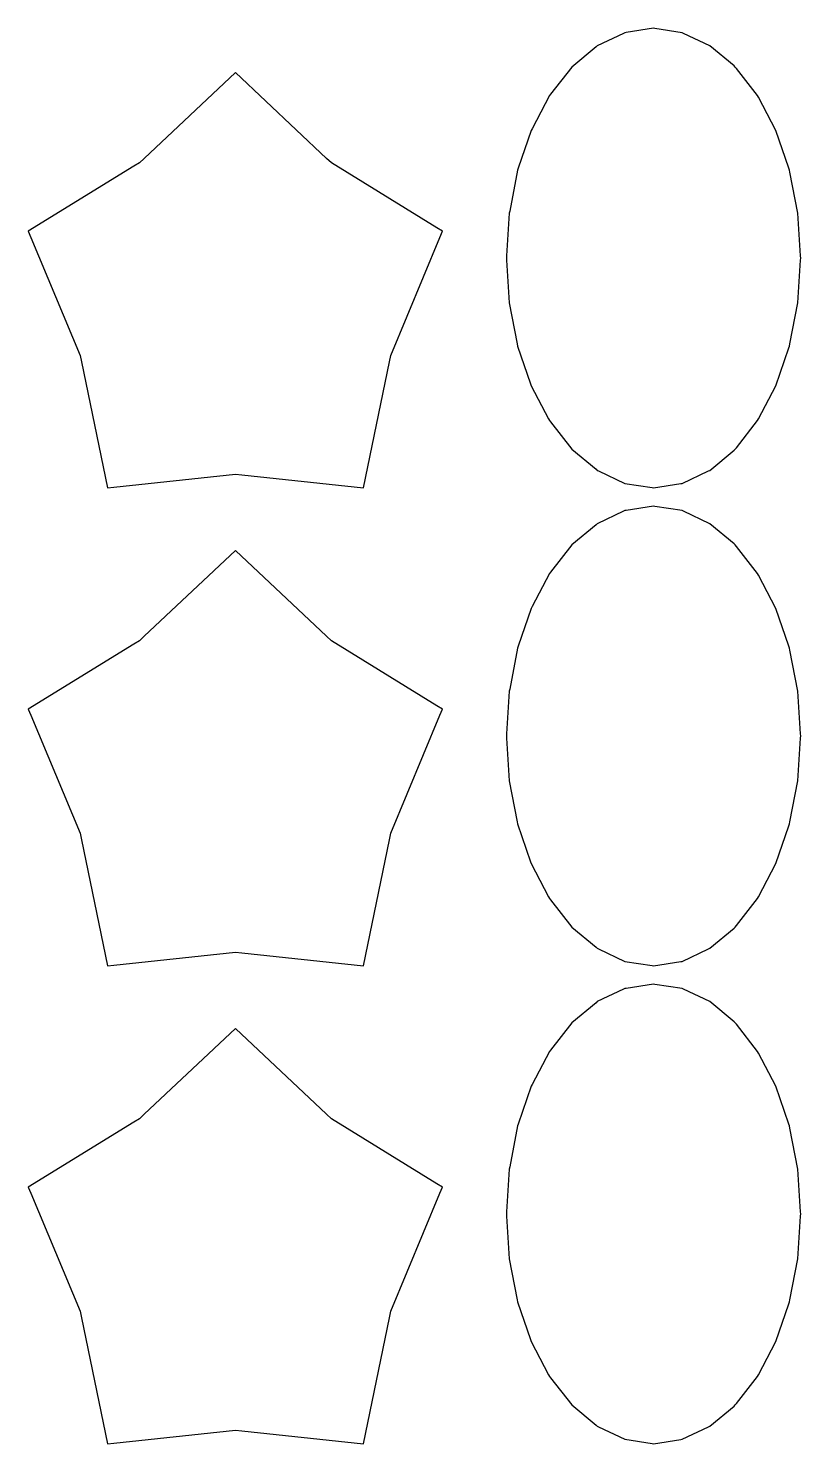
# Model space of a CAD drawing. Header units: metres. Extents: x -43 to 43, y -79 to 79.
import ezdxf

# ---------------------------------------------------------------- set-up
doc = ezdxf.new("R2010")
doc.units = ezdxf.units.M

msp = doc.modelspace()

# ---------------------------------------------------------------- linework, layer by layer
at = {"layer": 'L1'}
for p, q in [((23.411, 78.744), (20.47301, 77.351)), ((23.564, 78.817), (23.411, 78.744)), ((23.72301, 78.841), (23.564, 78.817)), ((26.77901, 79.311), (23.72301, 78.841)), ((26.938, 79.287), (26.77901, 79.311)), ((29.995, 78.817), (26.938, 79.287)), ((30.14799, 78.744), (29.995, 78.817)), ((33.086, 77.351), (30.14799, 78.744)), ((20.332, 77.233), (17.62399, 74.972)), ((20.47301, 77.351), (20.332, 77.233)), ((35.79401, 75.089), (33.086, 77.351)), ((17.62399, 74.972), (15.24899, 71.92799)), ((35.935, 74.972), (35.79401, 75.089)), ((36.05901, 74.813), (35.935, 74.972)), ((38.433, 71.769), (36.05901, 74.813)), ((-20.064, 74.34599), (-30.286, 64.731)), ((-9.842003, 64.731), (-20.064, 74.34599)), ((15.12601, 71.769), (13.17799, 68.061)), ((15.24899, 71.92799), (15.12601, 71.769)), ((38.534, 71.577), (38.433, 71.769)), ((40.483, 67.868), (38.534, 71.577)), ((13.076, 67.868), (11.628, 63.63499)), ((13.17799, 68.061), (13.076, 67.868)), ((41.931, 63.63499), (40.483, 67.868)), ((-31.432, 63.85201), (-43.262, 56.571)), ((-30.817, 64.231), (-31.432, 63.85201)), ((-30.286, 64.731), (-30.817, 64.231)), ((-9.310997, 64.231), (-9.842003, 64.731)), ((2.517998, 56.94901), (-9.310997, 64.231)), ((11.628, 63.63499), (11.553, 63.41499)), ((42.006, 63.41499), (41.931, 63.63499)), ((11.553, 63.41499), (10.662, 58.823)), ((42.052, 63.17599), (42.006, 63.41499)), ((42.94299, 58.584), (42.052, 63.17599)), ((10.662, 58.823), (10.616, 58.584)), ((10.616, 58.584), (10.314, 53.80901)), ((43.245, 53.80901), (42.94299, 58.584)), ((-43.262, 56.571), (-42.975, 55.883)), ((-42.975, 55.883), (-37.462, 42.661)), ((-2.666, 42.661), (2.846001, 55.883)), ((3.133003, 56.571), (2.517998, 56.94901)), ((2.846001, 55.883), (3.133003, 56.571)), ((10.314, 53.80901), (10.298, 53.561)), ((10.298, 53.561), (10.314, 53.313)), ((10.314, 53.313), (10.616, 48.53799)), ((42.94299, 48.53799), (43.245, 53.313)), ((43.261, 53.561), (43.245, 53.80901)), ((43.245, 53.313), (43.261, 53.561)), ((10.616, 48.53799), (11.507, 43.946)), ((42.052, 43.946), (42.94299, 48.53799)), ((11.507, 43.946), (11.553, 43.707)), ((11.553, 43.707), (13.00101, 39.474)), ((40.483, 39.254), (41.931, 43.487)), ((41.931, 43.487), (42.006, 43.707)), ((42.006, 43.707), (42.052, 43.946)), ((-37.462, 42.661), (-37.31, 41.927)), ((-37.31, 41.927), (-34.4, 27.81)), ((-5.726997, 27.81), (-2.817001, 41.927)), ((-2.817001, 41.927), (-2.666, 42.661)), ((13.00101, 39.474), (13.076, 39.254)), ((13.076, 39.254), (15.02499, 35.54601)), ((38.534, 35.54601), (40.483, 39.254)), ((15.02499, 35.54601), (15.12601, 35.353)), ((15.12601, 35.353), (15.24899, 35.194)), ((15.24899, 35.194), (17.62399, 32.14999)), ((36.05901, 32.30901), (38.433, 35.353)), ((38.433, 35.353), (38.534, 35.54601)), ((17.62399, 32.14999), (20.332, 29.88901)), ((33.086, 29.771), (35.79401, 32.033)), ((35.79401, 32.033), (35.935, 32.14999)), ((35.935, 32.14999), (36.05901, 32.30901)), ((-33.692, 27.88499), (-20.064, 29.328)), ((-20.064, 29.328), (-19.356, 29.25301)), ((-19.356, 29.25301), (-5.726997, 27.81)), ((20.332, 29.88901), (20.47301, 29.771)), ((20.47301, 29.771), (20.62601, 29.69901)), ((20.62601, 29.69901), (23.564, 28.30499)), ((29.995, 28.30499), (32.933, 29.69901)), ((32.933, 29.69901), (33.086, 29.771)), ((-34.4, 27.81), (-33.692, 27.88499)), ((23.564, 28.30499), (26.621, 27.83501)), ((26.621, 27.83501), (26.77901, 27.81)), ((26.77901, 27.81), (29.836, 28.28101)), ((29.836, 28.28101), (29.995, 28.30499)), ((26.77901, 25.75), (23.72301, 25.28)), ((26.938, 25.726), (26.77901, 25.75)), ((29.995, 25.256), (26.938, 25.726)), ((23.411, 25.183), (20.47301, 23.78999)), ((23.564, 25.256), (23.411, 25.183)), ((23.72301, 25.28), (23.564, 25.256)), ((30.14799, 25.183), (29.995, 25.256)), ((33.086, 23.78999), (30.14799, 25.183)), ((20.332, 23.672), (17.62399, 21.411)), ((20.47301, 23.78999), (20.332, 23.672)), ((35.79401, 21.528), (33.086, 23.78999)), ((-20.064, 20.785), (-30.286, 11.17)), ((-9.842003, 11.17), (-20.064, 20.785)), ((17.62399, 21.411), (15.24899, 18.367)), ((35.935, 21.411), (35.79401, 21.528)), ((36.05901, 21.252), (35.935, 21.411)), ((38.433, 18.20799), (36.05901, 21.252)), ((15.12601, 18.20799), (13.17799, 14.5)), ((15.24899, 18.367), (15.12601, 18.20799)), ((38.534, 18.01601), (38.433, 18.20799)), ((40.483, 14.30701), (38.534, 18.01601)), ((13.076, 14.30701), (11.628, 10.074)), ((13.17799, 14.5), (13.076, 14.30701)), ((41.931, 10.074), (40.483, 14.30701)), ((-30.286, 11.17), (-30.817, 10.67)), ((-9.310997, 10.67), (-9.842003, 11.17)), ((-31.432, 10.291), (-43.262, 3.010002)), ((-30.817, 10.67), (-31.432, 10.291)), ((2.517998, 3.388), (-9.310997, 10.67)), ((11.553, 9.853996), (10.662, 5.262001)), ((11.628, 10.074), (11.553, 9.853996)), ((42.006, 9.853996), (41.931, 10.074)), ((42.052, 9.614998), (42.006, 9.853996)), ((42.94299, 5.023003), (42.052, 9.614998)), ((10.616, 5.023003), (10.314, 0.248001)), ((10.662, 5.262001), (10.616, 5.023003)), ((43.245, 0.248001), (42.94299, 5.023003)), ((3.133003, 3.010002), (2.517998, 3.388)), ((-43.262, 3.010002), (-42.975, 2.321999)), ((-42.975, 2.321999), (-37.462, -10.9)), ((-2.666, -10.9), (2.846001, 2.321999)), ((2.846001, 2.321999), (3.133003, 3.010002)), ((10.314, 0.248001), (10.298, 0)), ((10.298, 0), (10.314, -0.248001)), ((43.261, 0), (43.245, 0.248001)), ((43.245, -0.248001), (43.261, 0)), ((10.314, -0.248001), (10.616, -5.023003)), ((42.94299, -5.023003), (43.245, -0.248001)), ((10.616, -5.023003), (11.507, -9.614998)), ((42.052, -9.614998), (42.94299, -5.023003)), ((-37.462, -10.9), (-37.31, -11.634)), ((-2.817001, -11.634), (-2.666, -10.9)), ((11.507, -9.614998), (11.553, -9.853996)), ((11.553, -9.853996), (13.00101, -14.087)), ((40.483, -14.307), (41.931, -10.074)), ((41.931, -10.074), (42.006, -9.853996)), ((42.006, -9.853996), (42.052, -9.614998)), ((-37.31, -11.634), (-34.4, -25.751)), ((-5.726997, -25.751), (-2.817001, -11.634)), ((13.00101, -14.087), (13.076, -14.307)), ((13.076, -14.307), (15.02499, -18.016)), ((38.534, -18.016), (40.483, -14.307)), ((15.02499, -18.016), (15.12601, -18.208)), ((15.12601, -18.208), (15.24899, -18.367)), ((15.24899, -18.367), (17.62399, -21.411)), ((36.05901, -21.252), (38.433, -18.208)), ((38.433, -18.208), (38.534, -18.016)), ((17.62399, -21.411), (20.332, -23.672)), ((33.086, -23.79), (35.79401, -21.528)), ((35.79401, -21.528), (35.935, -21.411)), ((35.935, -21.411), (36.05901, -21.252)), ((20.332, -23.672), (20.47301, -23.79)), ((20.47301, -23.79), (20.62601, -23.862)), ((32.933, -23.862), (33.086, -23.79)), ((-33.692, -25.676), (-20.064, -24.233)), ((-20.064, -24.233), (-19.356, -24.308)), ((-19.356, -24.308), (-5.726997, -25.751)), ((20.62601, -23.862), (23.564, -25.256)), ((23.564, -25.256), (26.621, -25.727)), ((26.77901, -25.751), (29.836, -25.28)), ((29.836, -25.28), (29.995, -25.256)), ((29.995, -25.256), (32.933, -23.862)), ((-34.4, -25.751), (-33.692, -25.676)), ((26.621, -25.727), (26.77901, -25.751)), ((23.411, -28.378), (20.47301, -29.771)), ((23.564, -28.305), (23.411, -28.378)), ((23.72301, -28.281), (23.564, -28.305)), ((26.77901, -27.811), (23.72301, -28.281)), ((26.938, -27.835), (26.77901, -27.811)), ((29.995, -28.305), (26.938, -27.835)), ((30.14799, -28.378), (29.995, -28.305)), ((33.086, -29.771), (30.14799, -28.378)), ((20.332, -29.889), (17.62399, -32.15)), ((20.47301, -29.771), (20.332, -29.889)), ((35.79401, -32.033), (33.086, -29.771)), ((-20.064, -32.776), (-30.286, -42.391)), ((-9.842003, -42.391), (-20.064, -32.776)), ((17.62399, -32.15), (15.24899, -35.194)), ((35.935, -32.15), (35.79401, -32.033)), ((36.05901, -32.309), (35.935, -32.15)), ((38.433, -35.353), (36.05901, -32.309)), ((15.12601, -35.353), (13.17799, -39.062)), ((15.24899, -35.194), (15.12601, -35.353)), ((38.534, -35.545), (38.433, -35.353)), ((40.483, -39.254), (38.534, -35.545)), ((13.076, -39.254), (11.628, -43.487)), ((13.17799, -39.062), (13.076, -39.254)), ((41.931, -43.487), (40.483, -39.254)), ((-30.286, -42.391), (-30.817, -42.891)), ((-9.310997, -42.891), (-9.842003, -42.391)), ((-31.432, -43.27), (-43.262, -50.551)), ((-30.817, -42.891), (-31.432, -43.27)), ((2.517998, -50.173), (-9.310997, -42.891)), ((11.553, -43.707), (10.662, -48.299)), ((11.628, -43.487), (11.553, -43.707)), ((42.006, -43.707), (41.931, -43.487)), ((42.052, -43.946), (42.006, -43.707)), ((42.94299, -48.538), (42.052, -43.946)), ((10.616, -48.538), (10.314, -53.313)), ((10.662, -48.299), (10.616, -48.538)), ((43.245, -53.313), (42.94299, -48.538)), ((-43.262, -50.551), (-42.975, -51.239)), ((3.133003, -50.551), (2.517998, -50.173)), ((2.846001, -51.239), (3.133003, -50.551)), ((-42.975, -51.239), (-37.462, -64.46201)), ((-2.666, -64.46201), (2.846001, -51.239)), ((10.314, -53.313), (10.298, -53.561)), ((10.298, -53.561), (10.314, -53.809)), ((10.314, -53.809), (10.616, -58.584)), ((42.94299, -58.584), (43.245, -53.809)), ((43.261, -53.561), (43.245, -53.313)), ((43.245, -53.809), (43.261, -53.561)), ((10.616, -58.584), (11.507, -63.176)), ((42.052, -63.176), (42.94299, -58.584)), ((11.507, -63.176), (11.553, -63.415)), ((11.553, -63.415), (13.00101, -67.64799)), ((41.931, -63.635), (42.006, -63.415)), ((42.006, -63.415), (42.052, -63.176)), ((-37.462, -64.46201), (-37.31, -65.195)), ((-2.817001, -65.195), (-2.666, -64.46201)), ((40.483, -67.868), (41.931, -63.635)), ((-37.31, -65.195), (-34.4, -79.312)), ((-5.726997, -79.312), (-2.817001, -65.195)), ((13.00101, -67.64799), (13.076, -67.868)), ((13.076, -67.868), (15.02499, -71.577)), ((38.534, -71.577), (40.483, -67.868)), ((15.02499, -71.577), (15.12601, -71.769)), ((15.12601, -71.769), (15.24899, -71.928)), ((15.24899, -71.928), (17.62399, -74.972)), ((36.05901, -74.813), (38.433, -71.769)), ((38.433, -71.769), (38.534, -71.577)), ((17.62399, -74.972), (20.332, -77.233)), ((33.086, -77.351), (35.79401, -75.089)), ((35.79401, -75.089), (35.935, -74.972)), ((35.935, -74.972), (36.05901, -74.813)), ((20.332, -77.233), (20.47301, -77.351)), ((20.47301, -77.351), (20.62601, -77.423)), ((20.62601, -77.423), (23.564, -78.817)), ((29.995, -78.817), (32.933, -77.423)), ((32.933, -77.423), (33.086, -77.351)), ((-34.4, -79.312), (-33.692, -79.237)), ((-33.692, -79.237), (-20.064, -77.794)), ((-20.064, -77.794), (-19.356, -77.869)), ((-19.356, -77.869), (-5.726997, -79.312)), ((23.564, -78.817), (26.621, -79.28799)), ((26.621, -79.28799), (26.77901, -79.312)), ((26.77901, -79.312), (29.836, -78.841)), ((29.836, -78.841), (29.995, -78.817))]:
    msp.add_line(p, q, dxfattribs=at)

doc.saveas('drawing.dxf')
